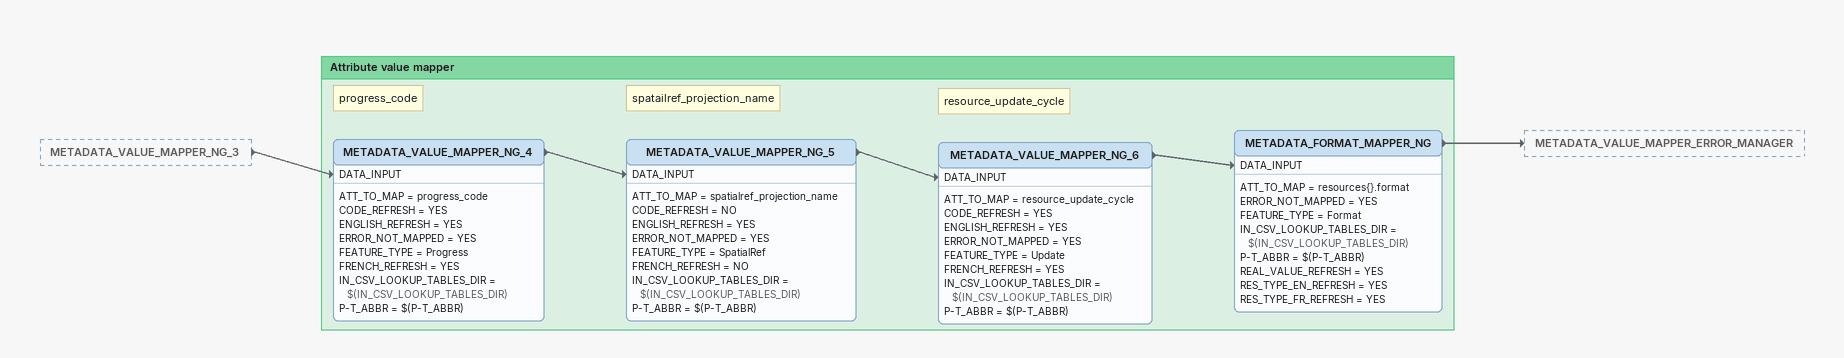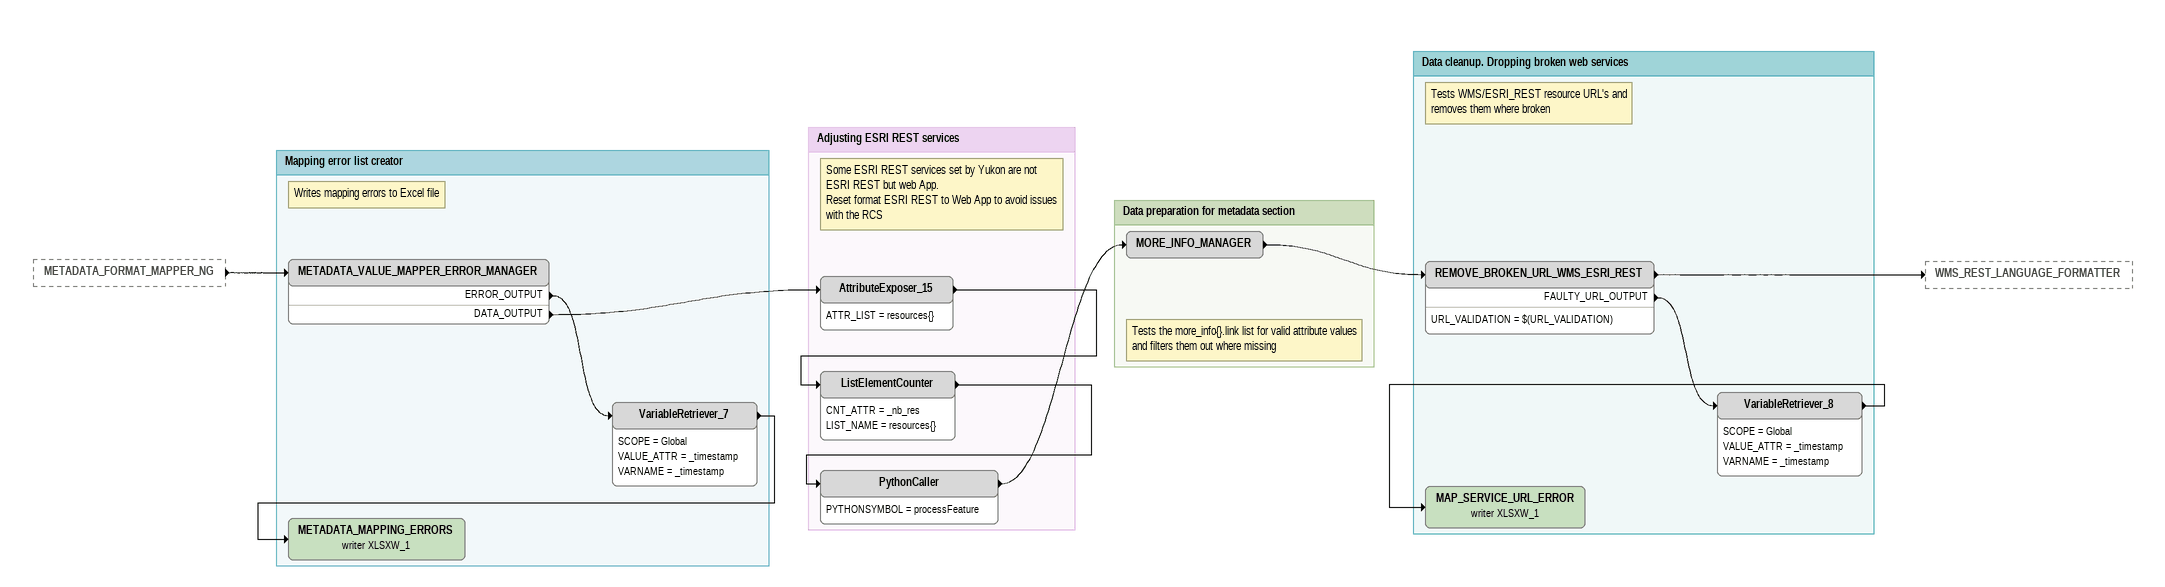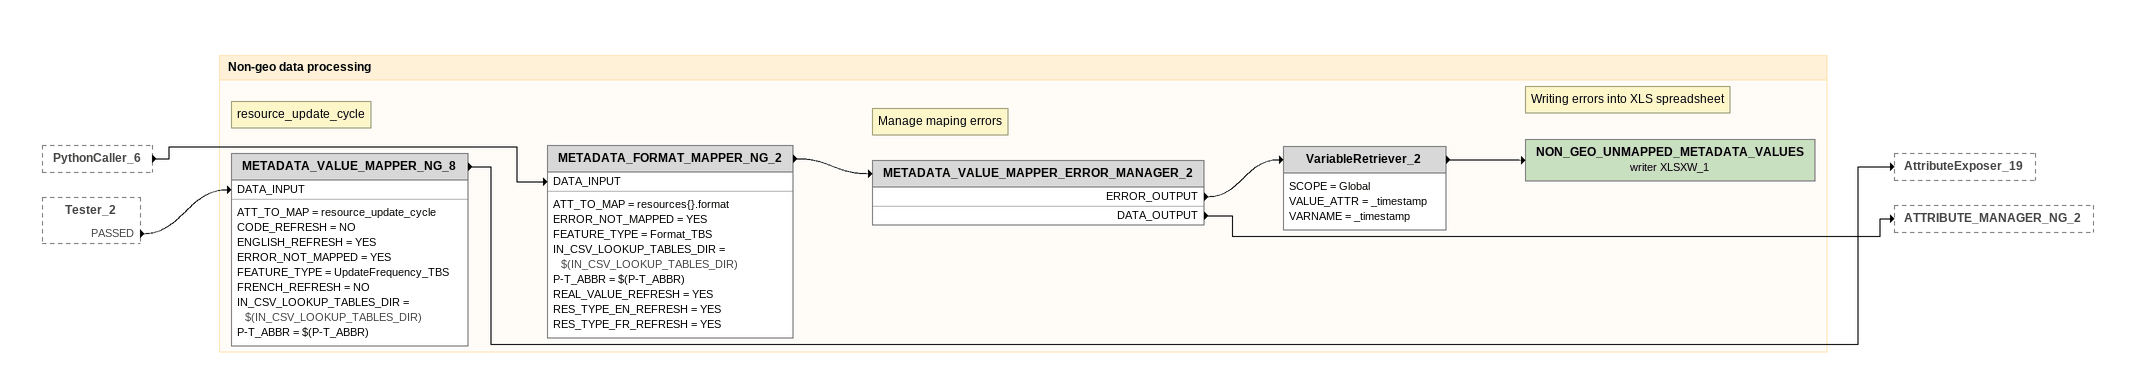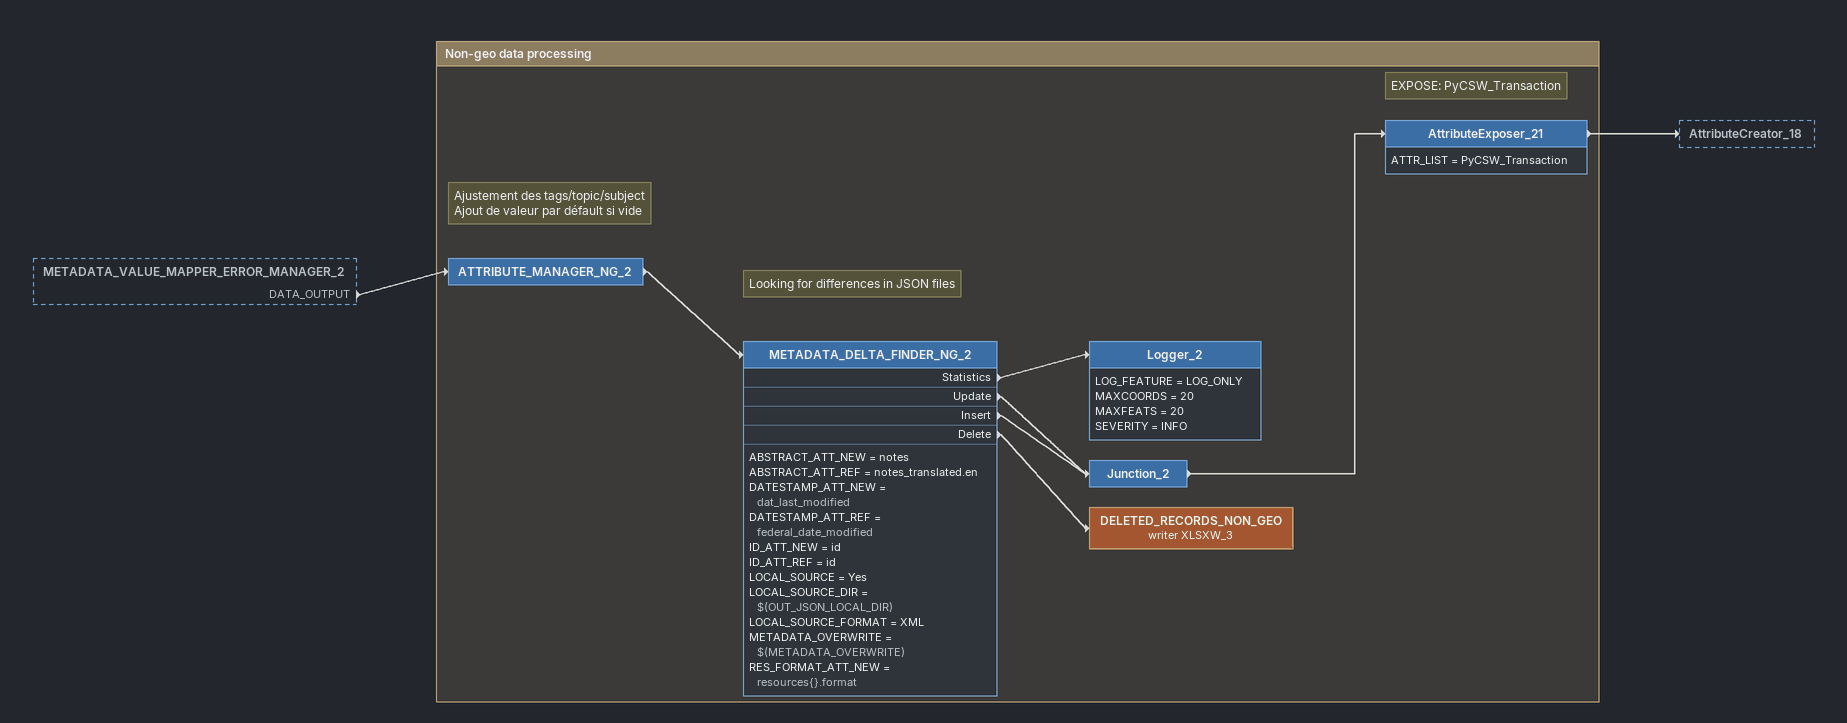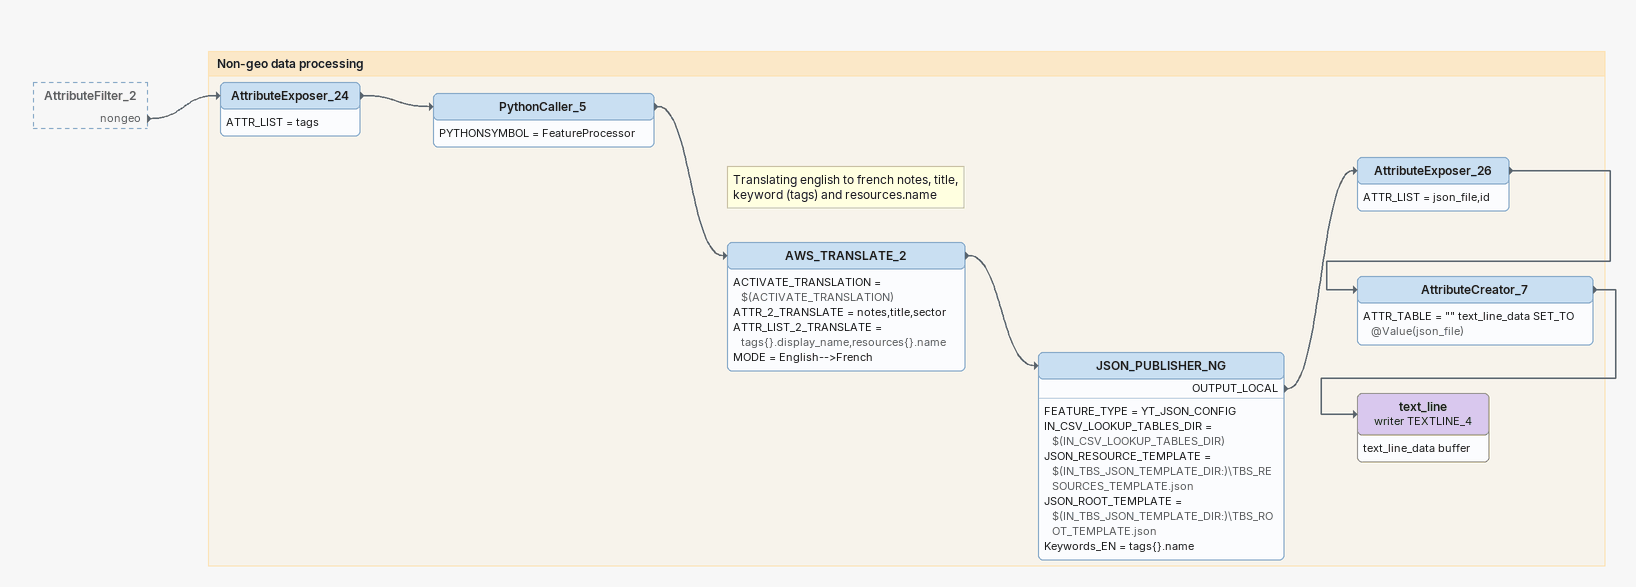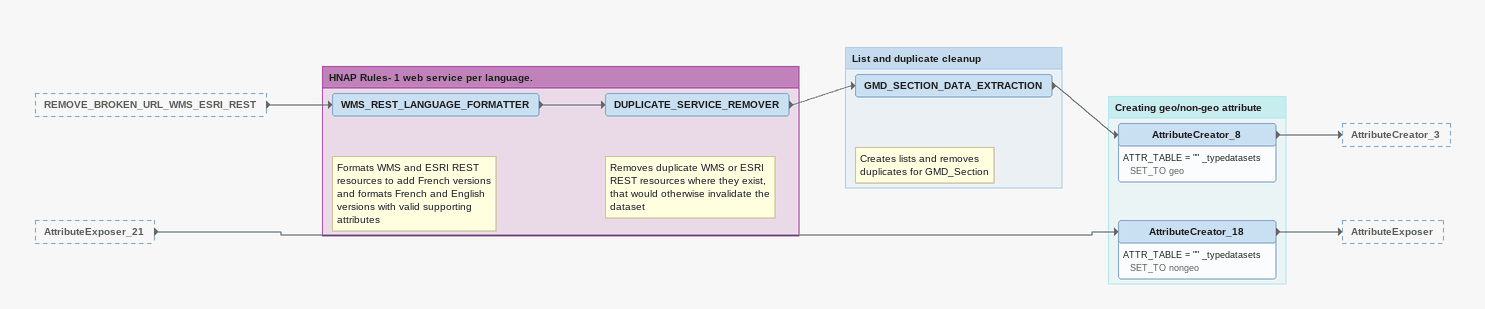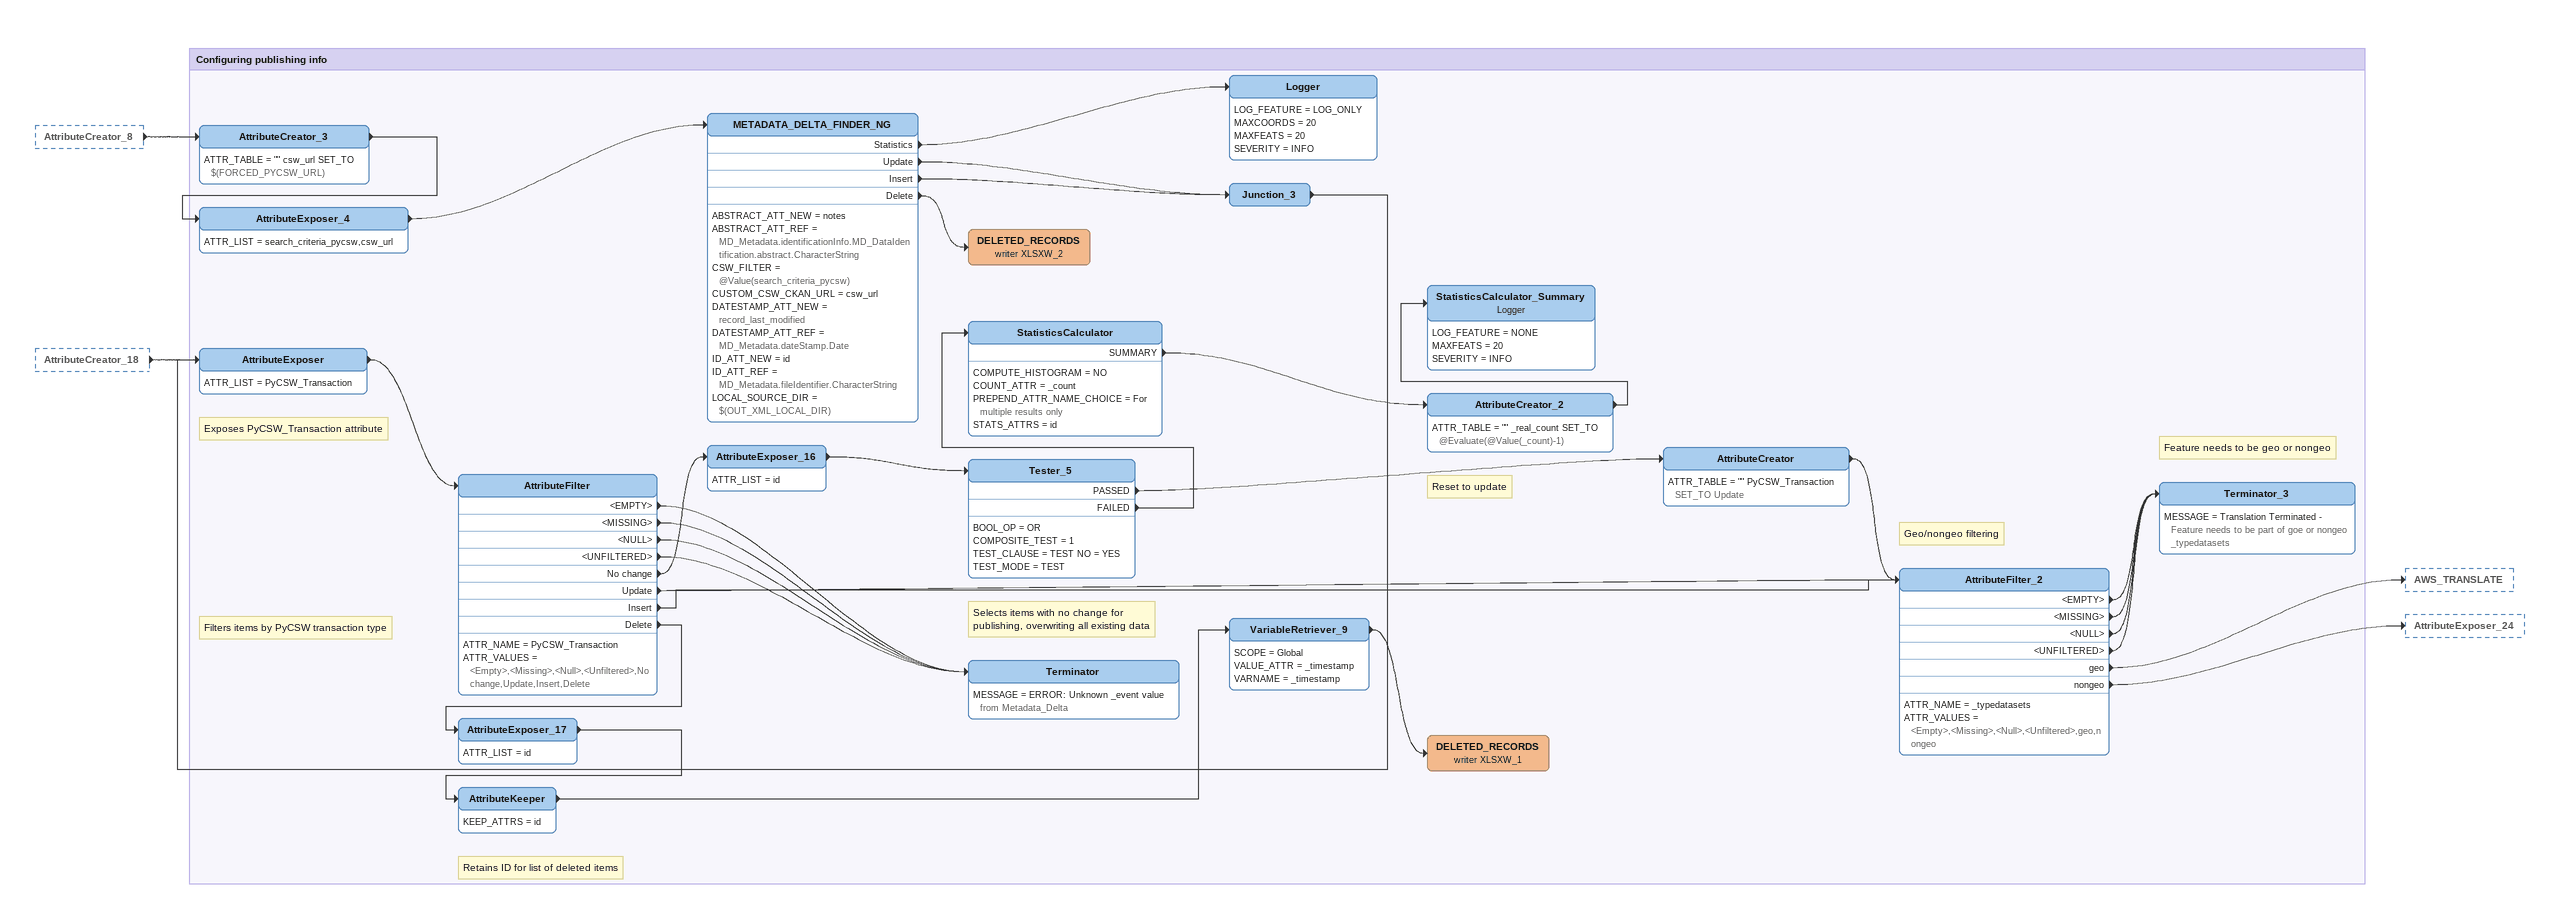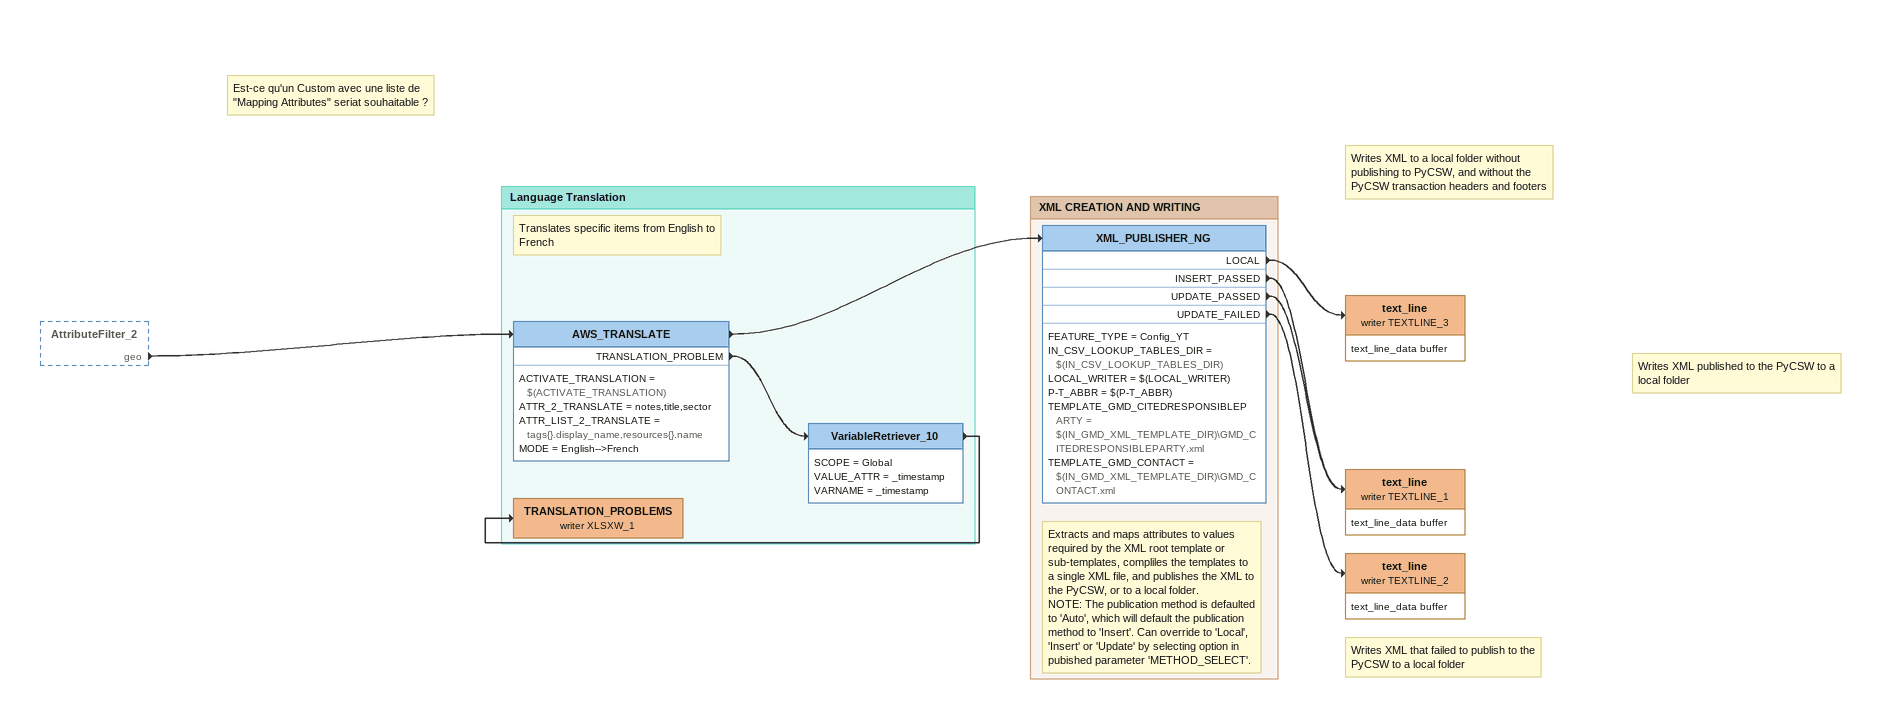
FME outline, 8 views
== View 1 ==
METADATA_VALUE_MAPPER_NG_3 [outside]
    -> METADATA_VALUE_MAPPER_NG_4 [DATA_INPUT]

Bookmark: Attribute value mapper
Note: progress_code
METADATA_VALUE_MAPPER_NG_4
    ATT_TO_MAP = progress_code
    CODE_REFRESH = YES
    ENGLISH_REFRESH = YES
    ERROR_NOT_MAPPED = YES
    FEATURE_TYPE = Progress
    FRENCH_REFRESH = YES
    IN_CSV_LOOKUP_TABLES_DIR = $(IN_CSV_LOOKUP_TABLES_DIR)
    P-T_ABBR = $(P-T_ABBR)
    -> METADATA_VALUE_MAPPER_NG_5 [DATA_INPUT]
Note: spatailref_projection_name
METADATA_VALUE_MAPPER_NG_5
    ATT_TO_MAP = spatialref_projection_name
    CODE_REFRESH = NO
    ENGLISH_REFRESH = YES
    ERROR_NOT_MAPPED = YES
    FEATURE_TYPE = SpatialRef
    FRENCH_REFRESH = NO
    IN_CSV_LOOKUP_TABLES_DIR = $(IN_CSV_LOOKUP_TABLES_DIR)
    P-T_ABBR = $(P-T_ABBR)
    -> METADATA_VALUE_MAPPER_NG_6 [DATA_INPUT]
Note: resource_update_cycle
METADATA_VALUE_MAPPER_NG_6
    ATT_TO_MAP = resource_update_cycle
    CODE_REFRESH = YES
    ENGLISH_REFRESH = YES
    ERROR_NOT_MAPPED = YES
    FEATURE_TYPE = Update
    FRENCH_REFRESH = YES
    IN_CSV_LOOKUP_TABLES_DIR = $(IN_CSV_LOOKUP_TABLES_DIR)
    P-T_ABBR = $(P-T_ABBR)
    -> METADATA_FORMAT_MAPPER_NG [DATA_INPUT]
METADATA_FORMAT_MAPPER_NG
    ATT_TO_MAP = resources{}.format
    ERROR_NOT_MAPPED = YES
    FEATURE_TYPE = Format
    IN_CSV_LOOKUP_TABLES_DIR = $(IN_CSV_LOOKUP_TABLES_DIR)
    P-T_ABBR = $(P-T_ABBR)
    REAL_VALUE_REFRESH = YES
    RES_TYPE_EN_REFRESH = YES
    RES_TYPE_FR_REFRESH = YES
    -> METADATA_VALUE_MAPPER_ERROR_MANAGER

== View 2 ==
METADATA_FORMAT_MAPPER_NG [outside]
    -> METADATA_VALUE_MAPPER_ERROR_MANAGER

Bookmark: Mapping error list creator
Note: Writes mapping errors to Excel file
METADATA_VALUE_MAPPER_ERROR_MANAGER
    ERROR_OUTPUT -> VariableRetriever_7
    DATA_OUTPUT -> AttributeExposer_15
VariableRetriever_7
    SCOPE = Global
    VALUE_ATTR = _timestamp
    VARNAME = _timestamp
    -> METADATA_MAPPING_ERRORS (writer XLSXW_1)
METADATA_MAPPING_ERRORS (writer XLSXW_1)

Bookmark: Adjusting ESRI REST services
Note: Some ESRI REST services set by Yukon are not ESRI REST but web App. / Reset format ESRI REST to Web App to avoid issues with the RCS
AttributeExposer_15
    ATTR_LIST = resources{}
    -> ListElementCounter
ListElementCounter
    CNT_ATTR = _nb_res
    LIST_NAME = resources{}
    -> PythonCaller
PythonCaller
    PYTHONSYMBOL = processFeature
    -> MORE_INFO_MANAGER

Bookmark: Data preparation for metadata section
Note: Tests the more_info{}.link list for valid attribute values and filters them out where missing
MORE_INFO_MANAGER
    -> REMOVE_BROKEN_URL_WMS_ESRI_REST

Bookmark: Data cleanup. Dropping broken web services
Note: Tests WMS/ESRI_REST resource URL's and removes them where broken
REMOVE_BROKEN_URL_WMS_ESRI_REST
    URL_VALIDATION = $(URL_VALIDATION)
    -> WMS_REST_LANGUAGE_FORMATTER
    FAULTY_URL_OUTPUT -> VariableRetriever_8
VariableRetriever_8
    SCOPE = Global
    VALUE_ATTR = _timestamp
    VARNAME = _timestamp
    -> MAP_SERVICE_URL_ERROR (writer XLSXW_1)
MAP_SERVICE_URL_ERROR (writer XLSXW_1)

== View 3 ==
PythonCaller_6 [outside]
    -> METADATA_FORMAT_MAPPER_NG_2 [DATA_INPUT]
Tester_2 [outside]
    PASSED -> METADATA_VALUE_MAPPER_NG_8 [DATA_INPUT]

Bookmark: Non-geo data processing
Note: resource_update_cycle
METADATA_VALUE_MAPPER_NG_8
    ATT_TO_MAP = resource_update_cycle
    CODE_REFRESH = NO
    ENGLISH_REFRESH = YES
    ERROR_NOT_MAPPED = YES
    FEATURE_TYPE = UpdateFrequency_TBS
    FRENCH_REFRESH = NO
    IN_CSV_LOOKUP_TABLES_DIR = $(IN_CSV_LOOKUP_TABLES_DIR)
    P-T_ABBR = $(P-T_ABBR)
    -> AttributeExposer_19
METADATA_FORMAT_MAPPER_NG_2
    ATT_TO_MAP = resources{}.format
    ERROR_NOT_MAPPED = YES
    FEATURE_TYPE = Format_TBS
    IN_CSV_LOOKUP_TABLES_DIR = $(IN_CSV_LOOKUP_TABLES_DIR)
    P-T_ABBR = $(P-T_ABBR)
    REAL_VALUE_REFRESH = YES
    RES_TYPE_EN_REFRESH = YES
    RES_TYPE_FR_REFRESH = YES
    -> METADATA_VALUE_MAPPER_ERROR_MANAGER_2
Note: Manage maping errors
METADATA_VALUE_MAPPER_ERROR_MANAGER_2
    ERROR_OUTPUT -> VariableRetriever_2
    DATA_OUTPUT -> ATTRIBUTE_MANAGER_NG_2
VariableRetriever_2
    SCOPE = Global
    VALUE_ATTR = _timestamp
    VARNAME = _timestamp
    -> NON_GEO_UNMAPPED_METADATA_VALUES (writer XLSXW_1)
Note: Writing errors into XLS spreadsheet
NON_GEO_UNMAPPED_METADATA_VALUES (writer XLSXW_1)

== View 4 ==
METADATA_VALUE_MAPPER_ERROR_MANAGER_2 [outside]
    DATA_OUTPUT -> ATTRIBUTE_MANAGER_NG_2

Bookmark: Non-geo data processing
Note: Ajustement des tags/topic/subject / Ajout de valeur par défault si vide
ATTRIBUTE_MANAGER_NG_2
    -> METADATA_DELTA_FINDER_NG_2
Note: Looking for differences in JSON files
METADATA_DELTA_FINDER_NG_2
    ABSTRACT_ATT_NEW = notes
    ABSTRACT_ATT_REF = notes_translated.en
    DATESTAMP_ATT_NEW = dat_last_modified
    DATESTAMP_ATT_REF = federal_date_modified
    ID_ATT_NEW = id
    ID_ATT_REF = id
    LOCAL_SOURCE = Yes
    LOCAL_SOURCE_DIR = $(OUT_JSON_LOCAL_DIR)
    LOCAL_SOURCE_FORMAT = XML
    METADATA_OVERWRITE = $(METADATA_OVERWRITE)
    RES_FORMAT_ATT_NEW = resources{}.format
    Statistics -> Logger_2
    Update -> Junction_2
    Insert -> Junction_2
    Delete -> DELETED_RECORDS_NON_GEO (writer XLSXW_3)
Logger_2
    LOG_FEATURE = LOG_ONLY
    MAXCOORDS = 20
    MAXFEATS = 20
    SEVERITY = INFO
Junction_2
    -> AttributeExposer_21
Note: EXPOSE: PyCSW_Transaction
AttributeExposer_21
    ATTR_LIST = PyCSW_Transaction
    -> AttributeCreator_18
DELETED_RECORDS_NON_GEO (writer XLSXW_3)

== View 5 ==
AttributeFilter_2 [outside]
    nongeo -> AttributeExposer_24

Bookmark: Non-geo data processing
AttributeExposer_24
    ATTR_LIST = tags
    -> PythonCaller_5
PythonCaller_5
    PYTHONSYMBOL = FeatureProcessor
    -> AWS_TRANSLATE_2
Note: Translating english to french notes, title, keyword (tags) and resources.name
AWS_TRANSLATE_2
    ACTIVATE_TRANSLATION = $(ACTIVATE_TRANSLATION)
    ATTR_2_TRANSLATE = notes,title,sector
    ATTR_LIST_2_TRANSLATE = tags{}.display_name,resources{}.name
    MODE = English-->French
    -> JSON_PUBLISHER_NG
JSON_PUBLISHER_NG
    FEATURE_TYPE = YT_JSON_CONFIG
    IN_CSV_LOOKUP_TABLES_DIR = $(IN_CSV_LOOKUP_TABLES_DIR)
    JSON_RESOURCE_TEMPLATE = $(IN_TBS_JSON_TEMPLATE_DIR:)\TBS_RESOURCES_TEMPLATE.json
    JSON_ROOT_TEMPLATE = $(IN_TBS_JSON_TEMPLATE_DIR:)\TBS_ROOT_TEMPLATE.json
    Keywords_EN = tags{}.name
    OUTPUT_LOCAL -> AttributeExposer_26
AttributeExposer_26
    ATTR_LIST = json_file,id
    -> AttributeCreator_7
AttributeCreator_7
    ATTR_TABLE = "" text_line_data SET_TO @Value(json_file)
    -> text_line (writer TEXTLINE_4)
text_line (writer TEXTLINE_4)
    attributes: text_line_data buffer

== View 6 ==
REMOVE_BROKEN_URL_WMS_ESRI_REST [outside]
    -> WMS_REST_LANGUAGE_FORMATTER
AttributeExposer_21 [outside]
    -> AttributeCreator_18

Bookmark: HNAP Rules- 1 web service per language.
Note: Formats WMS and ESRI REST resources to add French versions and formats French and English versions with valid supporting attributes
WMS_REST_LANGUAGE_FORMATTER
    -> DUPLICATE_SERVICE_REMOVER
Note: Removes duplicate WMS or ESRI REST resources where they exist, that would otherwise invalidate the dataset
DUPLICATE_SERVICE_REMOVER
    -> GMD_SECTION_DATA_EXTRACTION

Bookmark: List and duplicate cleanup
Note: Creates lists and removes duplicates for GMD_Section
GMD_SECTION_DATA_EXTRACTION
    -> AttributeCreator_8

Bookmark: Creating geo/non-geo attribute
AttributeCreator_8
    ATTR_TABLE = "" _typedatasets SET_TO geo
    -> AttributeCreator_3
AttributeCreator_18
    ATTR_TABLE = "" _typedatasets SET_TO nongeo
    -> AttributeExposer

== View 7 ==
AttributeCreator_8 [outside]
    -> AttributeCreator_3
AttributeCreator_18 [outside]
    -> AttributeExposer

Bookmark: Configuring publishing info
AttributeCreator_3
    ATTR_TABLE = "" csw_url SET_TO $(FORCED_PYCSW_URL)
    -> AttributeExposer_4
AttributeExposer_4
    ATTR_LIST = search_criteria_pycsw,csw_url
    -> METADATA_DELTA_FINDER_NG
METADATA_DELTA_FINDER_NG
    ABSTRACT_ATT_NEW = notes
    ABSTRACT_ATT_REF = MD_Metadata.identificationInfo.MD_DataIdentification.abstract.CharacterString
    CSW_FILTER = @Value(search_criteria_pycsw)
    CUSTOM_CSW_CKAN_URL = csw_url
    DATESTAMP_ATT_NEW = record_last_modified
    DATESTAMP_ATT_REF = MD_Metadata.dateStamp.Date
    ID_ATT_NEW = id
    ID_ATT_REF = MD_Metadata.fileIdentifier.CharacterString
    LOCAL_SOURCE_DIR = $(OUT_XML_LOCAL_DIR)
    Statistics -> Logger
    Update -> Junction_3
    Insert -> Junction_3
    Delete -> DELETED_RECORDS (writer XLSXW_2)
Logger
    LOG_FEATURE = LOG_ONLY
    MAXCOORDS = 20
    MAXFEATS = 20
    SEVERITY = INFO
Junction_3
    -> AttributeExposer
DELETED_RECORDS (writer XLSXW_2)
Note: Exposes PyCSW_Transaction attribute
AttributeExposer
    ATTR_LIST = PyCSW_Transaction
    -> AttributeFilter
Note: Filters items by PyCSW transaction type
AttributeFilter
    ATTR_NAME = PyCSW_Transaction
    ATTR_VALUES = <Empty>,<Missing>,<Null>,<Unfiltered>,No change,Update,Insert,Delete
    <EMPTY> -> Terminator
    <MISSING> -> Terminator
    <NULL> -> Terminator
    <UNFILTERED> -> Terminator
    No change -> AttributeExposer_16
    Update -> AttributeFilter_2
    Insert -> AttributeFilter_2
    Delete -> AttributeExposer_17
AttributeExposer_16
    ATTR_LIST = id
    -> Tester_5
Note: Selects items with no change for publishing, overwriting all existing data
Tester_5
    BOOL_OP = OR
    COMPOSITE_TEST = 1
    TEST_CLAUSE = TEST NO = YES
    TEST_MODE = TEST
    PASSED -> AttributeCreator
    FAILED -> StatisticsCalculator
StatisticsCalculator
    COMPUTE_HISTOGRAM = NO
    COUNT_ATTR = _count
    PREPEND_ATTR_NAME_CHOICE = For multiple results only
    STATS_ATTRS = id
    SUMMARY -> AttributeCreator_2
AttributeCreator_2
    ATTR_TABLE = "" _real_count SET_TO @Evaluate(@Value(_count)-1)
    -> StatisticsCalculator_Summary
StatisticsCalculator_Summary: Logger
    LOG_FEATURE = NONE
    MAXFEATS = 20
    SEVERITY = INFO
Note: Reset to update
AttributeCreator
    ATTR_TABLE = "" PyCSW_Transaction SET_TO Update
    -> AttributeFilter_2
Note: Geo/nongeo filtering
AttributeFilter_2
    ATTR_NAME = _typedatasets
    ATTR_VALUES = <Empty>,<Missing>,<Null>,<Unfiltered>,geo,nongeo
    <EMPTY> -> Terminator_3
    <MISSING> -> Terminator_3
    <NULL> -> Terminator_3
    <UNFILTERED> -> Terminator_3
    geo -> AWS_TRANSLATE
    nongeo -> AttributeExposer_24
Note: Feature needs to be geo or nongeo
Terminator_3
    MESSAGE = Translation Terminated - Feature needs to be part of goe or nongeo _typedatasets
Terminator
    MESSAGE = ERROR: Unknown _event value from Metadata_Delta
AttributeExposer_17
    ATTR_LIST = id
    -> AttributeKeeper
Note: Retains ID for list of deleted items
AttributeKeeper
    KEEP_ATTRS = id
    -> VariableRetriever_9
VariableRetriever_9
    SCOPE = Global
    VALUE_ATTR = _timestamp
    VARNAME = _timestamp
    -> DELETED_RECORDS (writer XLSXW_1)
DELETED_RECORDS (writer XLSXW_1)

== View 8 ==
AttributeFilter_2 [outside]
    geo -> AWS_TRANSLATE
Note: Est-ce qu'un Custom avec une liste de "Mapping Attributes" seriat souhaitable ?
Note: Writes XML to a local folder without publishing to PyCSW, and without the PyCSW transaction headers and footers
text_line (writer TEXTLINE_3)
    attributes: text_line_data buffer
Note: Writes XML published to the PyCSW to a local folder
text_line (writer TEXTLINE_1)
    attributes: text_line_data buffer
Note: Writes XML that failed to publish to the PyCSW to a local folder
text_line (writer TEXTLINE_2)
    attributes: text_line_data buffer

Bookmark: Language Translation
Note: Translates specific items from English to French
AWS_TRANSLATE
    ACTIVATE_TRANSLATION = $(ACTIVATE_TRANSLATION)
    ATTR_2_TRANSLATE = notes,title,sector
    ATTR_LIST_2_TRANSLATE = tags{}.display_name,resources{}.name
    MODE = English-->French
    -> XML_PUBLISHER_NG
    TRANSLATION_PROBLEM -> VariableRetriever_10
VariableRetriever_10
    SCOPE = Global
    VALUE_ATTR = _timestamp
    VARNAME = _timestamp
    -> TRANSLATION_PROBLEMS (writer XLSXW_1)
TRANSLATION_PROBLEMS (writer XLSXW_1)

Bookmark: XML CREATION AND WRITING
Note: Extracts and maps attributes to values required by the XML root template or sub-templates, compliles the templates to a single XML file, and publishes the XML to the PyCSW, or to a local folder. / NOTE: The publication method is defaulted to 'Auto', which will default the publication method to 'Insert'. Can override to 'Local', 'Insert' or 'Update' by selecting option in pubished parameter 'METHOD_SELECT'.
XML_PUBLISHER_NG
    FEATURE_TYPE = Config_YT
    IN_CSV_LOOKUP_TABLES_DIR = $(IN_CSV_LOOKUP_TABLES_DIR)
    LOCAL_WRITER = $(LOCAL_WRITER)
    P-T_ABBR = $(P-T_ABBR)
    TEMPLATE_GMD_CITEDRESPONSIBLEPARTY = $(IN_GMD_XML_TEMPLATE_DIR)\GMD_CITEDRESPONSIBLEPARTY.xml
    TEMPLATE_GMD_CONTACT = $(IN_GMD_XML_TEMPLATE_DIR)\GMD_CONTACT.xml
    LOCAL -> text_line (writer TEXTLINE_3)
    INSERT_PASSED -> text_line (writer TEXTLINE_1)
    UPDATE_PASSED -> text_line (writer TEXTLINE_1)
    UPDATE_FAILED -> text_line (writer TEXTLINE_2)
